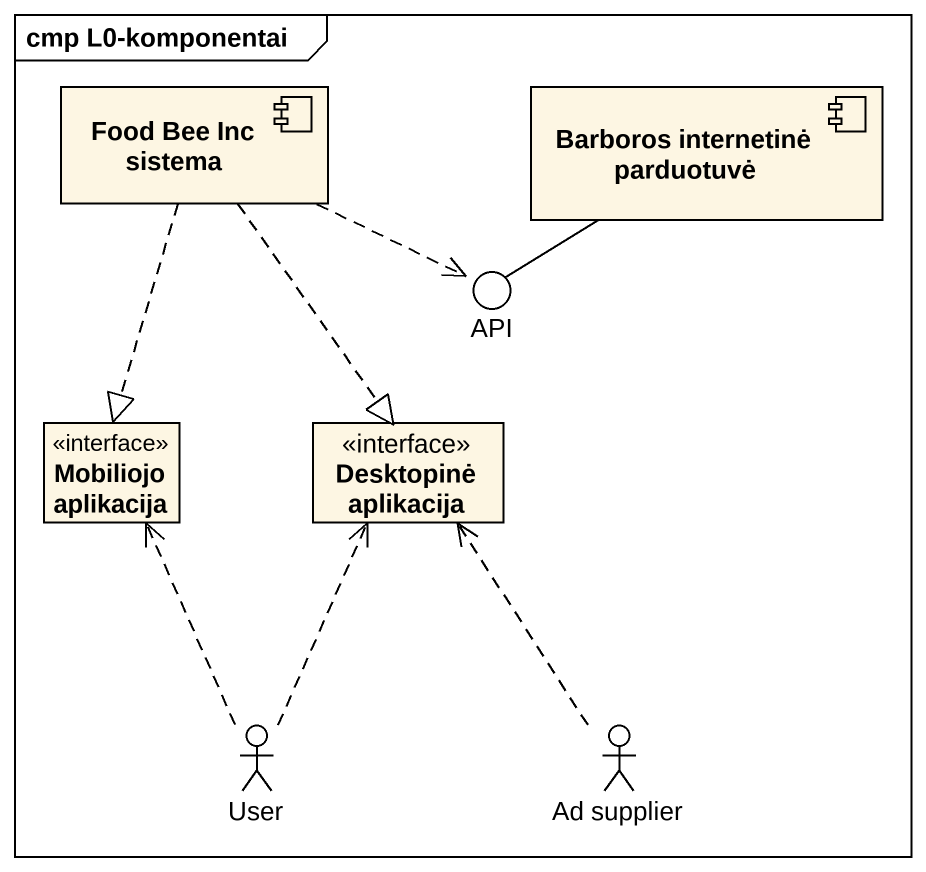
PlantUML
@startuml
mainframe cmp L0-komponentai
allowmixing
hide circle
hide empty members
component "Food Bee Inc sistema" as Food_Bee_Inc_sistema
component "Barboros internetinė parduotuvė" as Barboros_internetinė
() API
interface "Mobiliojo aplikacija" as Mobiliojo_aplikacija
interface "Desktopinė aplikacija" as Desktopinė_aplikacija
actor User
actor "Ad supplier" as Ad_supplier
Food_Bee_Inc_sistema .right.> API
Food_Bee_Inc_sistema ..|> Mobiliojo_aplikacija
Food_Bee_Inc_sistema ..|> Desktopinė_aplikacija
Barboros_internetinė -- API
User .up.> Mobiliojo_aplikacija
User .up.> Desktopinė_aplikacija
Ad_supplier .up.> Desktopinė_aplikacija
@enduml
